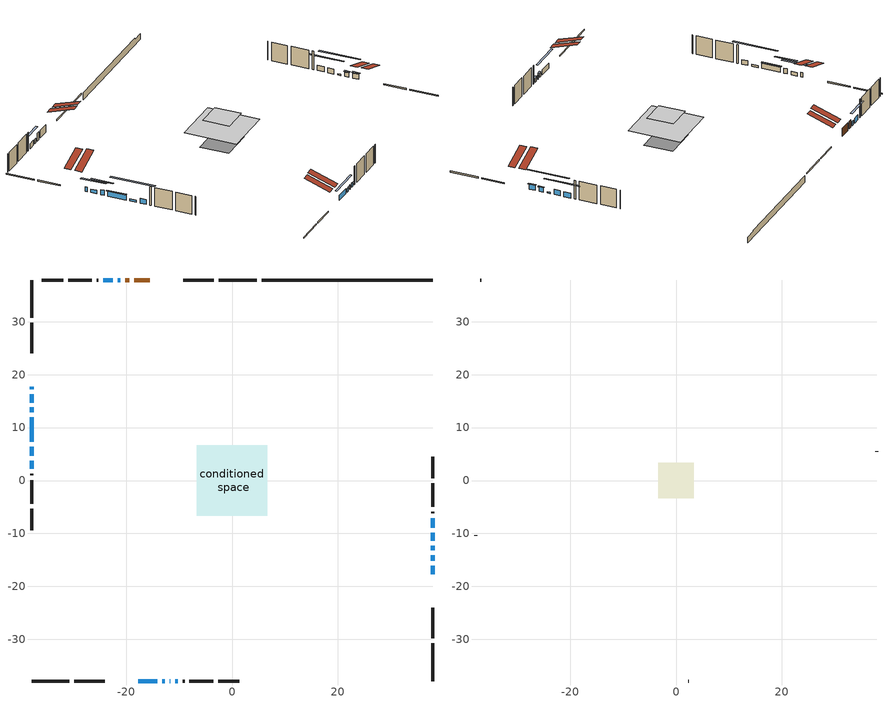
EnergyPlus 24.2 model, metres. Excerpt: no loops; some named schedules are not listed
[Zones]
conditioned space
 floor adiabatic (AdiabaticFloorConstruction): -6.66,-6.66 -6.66,6.66 6.66,6.66 6.66,-6.66 z3.08
 floor foundation (Slab1 construction): -4.42,-3.66 -4.42,3.66 4.42,3.66 4.42,-3.66 z-1.16
 wall outside (RimJoist1 construction): 4.66,37.9 -2.47,37.9 / -37.9,-37.9 -30.76,-37.9 / -37.9,37.9 -37.9,30.76 / 37.9,-37.9 37.9,-30.76 z0.64:0.94
 wall outside (RimJoist2 construction): -3.4,37.9 -9.22,37.9 / -29.84,-37.9 -24.02,-37.9 / -37.9,29.84 -37.9,24.02 / 37.9,-29.84 37.9,-24.02 z0.64:0.94
 wall outside (AdiabaticWallConstruction 1): -15.55,37.9 -18.49,37.9 / -19.42,37.9 -20.21,37.9 z0.64:2.67
 wall outside (AdiabaticWallConstruction): -37.9,17.69 -37.9,17.26 / -11.76,-37.9 -11.67,-37.9 / -37.9,3.75 -37.9,2.23 / -21.14,37.9 -21.6,37.9 z0.64:1.86; -17.69,-37.9 -14.13,-37.9 / -37.9,13.8 -37.9,12.91 / 37.9,-17.69 37.9,-16.14 / -37.9,11.98 -37.9,7.34 / 37.9,-11.4 37.9,-9.85 / 37.9,-8.92 37.9,-7.14 / -22.53,37.9 -24.31,37.9 z0.64:1.96; -37.9,16.33 -37.9,14.73 z0.64:1.53; 37.9,-15.21 37.9,-14.12 z0.64:1.78; -13.2,-37.9 -12.69,-37.9 / -10.75,-37.9 -10.23,-37.9 z0.64:1.58; 37.9,-13.19 37.9,-12.32 z0.64:0.97; -37.9,6.41 -37.9,4.68 z0.64:1.15
 wall outside (Wall1 construction): -25.24,37.9 -25.58,37.9 / -9.31,-37.9 -8.97,-37.9 / -37.9,1.3 -37.9,0.96 / 37.9,-6.21 37.9,-5.87 z0.64:5.52
 wall outside (Wall2 construction): -26.51,37.9 -30.98,37.9 / -8.04,-37.9 -3.57,-37.9 / -37.9,0.03 -37.9,-4.44 / 37.9,-4.94 37.9,-0.47 z0.64:5.52
 wall outside (Wall3 construction): -31.91,37.9 -35.92,37.9 / -2.64,-37.9 1.38,-37.9 / -37.9,-5.37 -37.9,-9.38 / 37.9,0.45 37.9,4.47 z0.64:5.52
 wall foundation (FoundationWall1 construction): 5.59,37.9,-1.16 5.59,37.9,0.64 34.66,37.9,0.64 34.66,37.9,0.28 37.9,37.9,0.28 37.9,37.9,-1.16
 window (WindowConstruction 11): -37.9,17.69 -37.9,17.26 z0.64:1.86
 window (WindowConstruction 3): -17.69,-37.9 -14.13,-37.9 z0.64:1.96
 window (WindowConstruction 4): -37.9,16.33 -37.9,14.73 z0.64:1.53
 window (WindowConstruction 5): -37.9,13.8 -37.9,12.91 z0.64:1.96
 window (WindowConstruction 6): 37.9,-17.69 37.9,-16.14 z0.64:1.96
 window (WindowConstruction 7): 37.9,-15.21 37.9,-14.12 z0.64:1.78
 window (WindowConstruction 8): -13.2,-37.9 -12.69,-37.9 z0.64:1.58
 window (WindowConstruction 12): -11.76,-37.9 -11.67,-37.9 z0.64:1.86
 window (WindowConstruction 9): -10.74,-37.9 -10.24,-37.9 z0.64:1.58
 window (WindowConstruction 10): -37.9,11.98 -37.9,7.34 z0.64:1.96
 window (WindowConstruction 15): 37.9,-13.19 37.9,-12.33 z0.64:0.97
 window (WindowConstruction 16): -37.9,6.41 -37.9,4.68 z0.64:1.15
 window (WindowConstruction 13): -37.9,3.75 -37.9,2.23 z0.64:1.86
 window (WindowConstruction 14): -21.14,37.9 -21.6,37.9 z0.64:1.86
 window (WindowConstruction): 37.9,-11.4 37.9,-9.85 z0.64:1.96
 window (WindowConstruction 1): 37.9,-8.92 37.9,-7.14 z0.64:1.96
 window (WindowConstruction 2): -22.53,37.9 -24.31,37.9 z0.64:1.96
 door (Door): -15.55,37.9 -18.49,37.9 z0.64:2.67
 door (Door 1): -19.42,37.9 -20.21,37.9 z0.64:2.67
 ceiling adiabatic (AdiabaticFloorConstruction): 6.66,-6.66 6.66,6.66 -6.66,6.66 -6.66,-6.66 z3.08
 roof outside (Roof2 construction): -14.62,37.9,5.52 -14.62,31.02,7.81 -12.81,31.02,7.81 -12.81,37.9,5.52; -18.62,-37.9,5.52 -18.62,-31.02,7.81 -20.43,-31.02,7.81 -20.43,-37.9,5.52; -37.9,18.62,5.52 -31.02,18.62,7.81 -31.02,20.43,7.81 -37.9,20.43,5.52; 37.9,-18.62,5.52 31.02,-18.62,7.81 31.02,-20.43,7.81 37.9,-20.43,5.52
attic - vented
 floor to conditioned space (Floor1 construction Reversed): -3.37,-3.37 -3.37,3.37 3.37,3.37 3.37,-3.37 z5.52
 wall outside (Wall4 construction): -36.85,37.9 -36.97,37.9 / 2.31,-37.9 2.42,-37.9 / -37.9,-10.31 -37.9,-10.43 / 37.9,5.4 37.9,5.51 z0.64:5.52
 roof outside (Roof1 construction): -11.88,37.9,5.52 -11.88,31.33,7.71 -10.15,31.33,7.71 -10.15,37.9,5.52; -21.36,-37.9,5.52 -21.36,-31.33,7.71 -23.09,-31.33,7.71 -23.09,-37.9,5.52; -37.9,21.36,5.52 -31.33,21.36,7.71 -31.33,23.09,7.71 -37.9,23.09,5.52; 37.9,-21.36,5.52 31.33,-21.36,7.71 31.33,-23.09,7.71 37.9,-23.09,5.52
shading: -11.69,-37.9 -20.13,-37.9 -20.13,-38.31 -11.69,-38.31 z4.4; -37.9,12.29 -37.9,18.77 -38.31,18.77 -38.31,12.29 z3.97; -37.9,10.47 -37.9,16.24 -38.31,16.24 -38.31,10.47 z4.4; 37.9,-15.94 37.9,-17.89 38.31,-17.89 38.31,-15.94 z2.16; 37.9,-13.92 37.9,-15.41 38.31,-15.41 38.31,-13.92 z1.98; -12.49,-37.9 -13.4,-37.9 -13.4,-38.31 -12.49,-38.31 z1.78; -10.03,-37.9 -10.95,-37.9 -10.95,-38.31 -10.03,-38.31 z1.78; -37.9,7.14 -37.9,12.18 -38.31,12.18 -38.31,7.14 z2.16; 37.9,-7.46 37.9,-18.06 38.31,-18.06 38.31,-7.46 z5.84; -37.9,-0.19 -37.9,11.28 -38.31,11.28 -38.31,-0.19 z6.02; 37.9,-7.41 37.9,-13.84 38.31,-13.84 38.31,-7.41 z4.4; 37.9,-4.7 37.9,-11.36 38.31,-11.36 38.31,-4.7 z4.4; -26.75,37.9 -20.09,37.9 -20.09,38.31 -26.75,38.31 z4.4
[Building]
Building 1: Terrain=Suburbs
[Site:Location]
Halifax Intl AP_NS: Latitude {deg}=44.88; Longitude {deg}=-63.51; Time Zone {hr}=-4; Elevation {m}=145; Keep Site Location Information=Yes
[Site:GroundTemperature:Shallow]
3.15511, 1.33576, 1.19006, 2.05344, 5.51939, 8.9692, 11.96, 13.8546, 14.0156, 12.4746, 9.56009, 6.2161
[Site:WaterMainsTemperature]
Calculation Method=Schedule; Temperature Schedule=mains temperature schedule
[Material] Roughness=Rough; Thermal Absorptance=0.9
Name | Thickness {m} | Conductivity {W/m-K} | Density {kg/m3} | Specific Heat {J/kg-K} | Solar Absorptance | Visible Absorptance
asphalt or fiberglass shingles | 0.00635 | 0.162714 | 1121.4 | 1465.45 | 0.4 | 0.4
ceiling loosefill ins | 0.0846667 | 0.0480833 | 16.02 | 1046.75 | 0.7 | 0.7
ceiling stud and cavity | 0.1397 | 0.112217 | 65.682 | 1177.47 | 0.7 | 0.7
concrete 4.0 in. | 0.1016 | 1.803125 | 2242.8 | 837.4 | 0.7 | 0.7
concrete 8.0 in. | 0.2032 | 1.803125 | 2242.8 | 837.4 | 0.7 | 0.7
door material | 0.04445 | 0.053851 | 512.64 | 1214.23 | 0.7 | 0.7
door material 1 | 0.04445 | 0.188738 | 512.64 | 1214.23 | 0.7 | 0.7
floor covering | 0.0127 | 0.0433444 | 54.468 | 1339.84 | 0.6 | 0.6
floor rigid ins; wall rigid ins | 0.512978 | 0.029427 | 32.04 | 1214.23 | 0.7 | 0.7
floor stud and cavity | 0.1397 | 1.75129 | 37.0049 | 1207.88 | 0.7 | 0.7
furniture material conditioned space 1 | 0.1524 | 0.115458 | 640.8 | 1214.23 | 0.6 | 0.6
gypsum board | 0.0127 | 0.160291 | 801 | 837.4 | 0.6 | 0.6
osb sheathing 0.5 in. | 0.0127 | 0.115458 | 512.64 | 1214.23 | 0.7 | 0.7
osb sheathing 0.75 in. | 0.01905 | 0.115458 | 512.64 | 1214.23 | 0.7 | 0.7
osb sheathing 2.0 in. | 0.0508 | 0.115458 | 512.64 | 1214.23 | 0.7 | 0.7
rim joist stud and cavity | 0.0508 | 0.028103 | 125.044 | 1163.47 | 0.6 | 0.6
rim joist stud and cavity 1 | 0.0508 | 0.0300966 | 125.044 | 1163.47 | 0.6 | 0.6
roof stud and cavity | 0.2032 | 0.116473 | 78.34581 | 1123.46 | 0.7 | 0.7
wall stud and cavity | 0.1397 | 0.124161 | 139.0536 | 1170.24 | 0.7 | 0.7
wall stud and cavity 1 | 0.1397 | 0.0890442 | 139.0536 | 1170.24 | 0.7 | 0.7
wall stud and cavity 2 | 0.1397 | 0.089851 | 139.0536 | 1170.24 | 0.7 | 0.7
wall stud and cavity 3 | 0.0889 | 6.1454 | 50.32683 | 1063.81 | 0.6 | 0.6
wall stud and cavity 4 | 0.0889 | 0.380278 | 52.3479 | 1209.89 | 0.7 | 0.7
wall stud and cavity 5 | 0.0889 | 0.391764 | 83.0341 | 1211.67 | 0.7 | 0.7
wood siding | 0.0254 | 0.102417 | 544.68 | 1172.36 | 0.4 | 0.4
wood siding 1 | 0.00254 | 0.102417 | 544.68 | 1172.36 | 0.4 | 0.4
wood siding 2; wood siding 3; wood siding 4 | 0.0254 | 0.102417 | 544.68 | 1172.36 | 0.7 | 0.7
[WindowMaterial:SimpleGlazingSystem]
Name | U-Factor {W/m2-K} | Solar Heat Gain Coefficient
WindowMaterial | 3.07975 | 0.59
WindowMaterial 1 | 3.09792 | 0.55
WindowMaterial 10 | 3.308 | 0.63
WindowMaterial 11 | 3.26655 | 0.46
WindowMaterial 12 | 2.9236 | 0.36
WindowMaterial 13 | 3.10246 | 0.47
WindowMaterial 2 | 2.89692 | 0.55
WindowMaterial 3 | 3.06442 | 0.59
WindowMaterial 4 | 3.2745 | 0.59
WindowMaterial 5 | 3.10814 | 0.59
WindowMaterial 6 | 3.10132 | 0.48
WindowMaterial 7 | 3.04965 | 0.62
WindowMaterial 8 | 3.26428 | 0.45
WindowMaterial 9 | 3.273367 | 0.4
[Construction]
AdiabaticFloorConstruction: floor stud and cavity, floor rigid ins, osb sheathing 0.75 in., floor covering
AdiabaticWallConstruction: wood siding 3, wall rigid ins, wall stud and cavity 4, gypsum board
AdiabaticWallConstruction 1: wood siding 4, wall rigid ins, wall stud and cavity 4, gypsum board
Door: door material
Door 1: door material 1
Floor1 construction Reversed: gypsum board, ceiling stud and cavity, ceiling loosefill ins
FoundationWall1 construction: concrete 8.0 in.
furniture construction conditioned space 1: furniture material conditioned space 1
PartitionWallConstruction: gypsum board, wall stud and cavity 5, gypsum board
RimJoist1 construction: wood siding 2, osb sheathing 2.0 in., rim joist stud and cavity
RimJoist2 construction: wood siding 2, osb sheathing 2.0 in., rim joist stud and cavity 1
Roof1 construction: asphalt or fiberglass shingles
Roof2 construction: asphalt or fiberglass shingles, osb sheathing 0.75 in., roof stud and cavity, gypsum board
Slab1 construction: concrete 4.0 in.
Wall1 construction: wood siding, osb sheathing 0.5 in., wall stud and cavity, gypsum board
Wall2 construction: wood siding, osb sheathing 0.5 in., wall stud and cavity 1, gypsum board
Wall3 construction: wood siding, osb sheathing 0.5 in., wall stud and cavity 2, gypsum board
Wall4 construction: wood siding 1, wall stud and cavity 3
WindowConstruction; WindowConstruction 6: WindowMaterial
WindowConstruction 1; WindowConstruction 3; WindowConstruction 5: WindowMaterial 1
WindowConstruction 10: WindowMaterial 7
WindowConstruction 11: WindowMaterial 8
WindowConstruction 12: WindowMaterial 9
WindowConstruction 13: WindowMaterial 10
WindowConstruction 14: WindowMaterial 11
WindowConstruction 15: WindowMaterial 12
WindowConstruction 16: WindowMaterial 13
WindowConstruction 2: WindowMaterial 2
WindowConstruction 4: WindowMaterial 3
WindowConstruction 7: WindowMaterial 4
WindowConstruction 8: WindowMaterial 5
WindowConstruction 9: WindowMaterial 6
[Zone] Multiplier=1; Part of Total Floor Area=Yes
Name | Volume {m3}
attic - vented | 16.1811
conditioned space | 533.1
[Space]
Name | Zone | Volume {m3}
attic - vented 1 | attic - vented | 16.1811
conditioned space 1 | conditioned space | 533.1
[ZoneInfiltration:EffectiveLeakageArea]
infil attic - vented 1: Zone or Space=attic - vented 1; Schedule=Always On Discrete; Effective Air Leakage Area {cm2}=1630.21; Stack Coefficient=0.00049143; Wind Coefficient=1.49779e-05
[ZoneMixing]
whole house fan mix: Zone or Space=attic - vented; Schedule=Always On Continuous; Design Flow Rate Calculation Method=Flow/Zone; Design Flow Rate {m3/s}=0; Source Zone or Space=conditioned space
[SurfaceProperty:ExposedFoundationPerimeter]
Slab1: Exposed Perimeter Calculation Method=TotalExposedPerimeter; Total Exposed Perimeter {m}=32.31
[InternalMass] Zone or ZoneList=conditioned space; Space or SpaceList=conditioned space 1
Name | Construction | Surface Area {m2}
furniture mass conditioned space 1 | furniture construction conditioned space 1 | 96.88
partition wall mass | PartitionWallConstruction | 242.2
[Lights]
interior lighting: Zone or ZoneList or Space or SpaceList=conditioned space 1; Schedule=interior lighting schedule; Design Level Calculation Method=LightingLevel; Lighting Level {W}=343.2; Return Air Fraction=0; Fraction Radiant=0.6; Fraction Visible=0.2; Fraction Replaceable=1
[People]
occupants: Zone or ZoneList or Space or SpaceList=conditioned space 1; Number of People Schedule=occupants schedule; Number of People Calculation Method=People; Number of People=3; Fraction Radiant=0.314171; Sensible Heat Fraction=0.56303; Activity Level Schedule=occupants activity schedule; Carbon Dioxide Generation Rate {m3/s-W}=0; Enable ASHRAE 55 Comfort Warnings=No; Mean Radiant Temperature Calculation Type=EnclosureAveraged
[ElectricEquipment] Zone or ZoneList or Space or SpaceList=conditioned space 1; Design Level Calculation Method=EquipmentLevel
Name | Schedule | Design Level {W} | Fraction Latent | Fraction Radiant | Fraction Lost
clothes dryer | clothes dryer schedule | 140.772 | 0.015 | 0.081 | 0.85
clothes washer | clothes washer schedule | 32.1985 | 0.03 | 0.162 | 0.7
cooking range | cooking range schedule | 215.147 | 0.08 | 0.432 | 0.2
dishwasher | dishwasher schedule | 66.8632 | 0.3 | 0.18 | 0.4
fridge | fridge schedule | 72.9452 | 0 | 0.6 | 0
mech vent house fan | mech vent house fan schedule | 0 | 0 | 0 | 1
mech vent house fan cfis | mech vent house fan cfis schedule | 0 | 0 | 0 | 0
misc plug loads | misc plug loads schedule | 494.7 | 0.045 | 0.513 | 0.1
whole house fan | Always On Discrete | 0 | 0 | 0 | 1
[OtherEquipment] Zone or ZoneList or Space or SpaceList=conditioned space 1; Design Level Calculation Method=EquipmentLevel
Name | Fuel Type | Schedule | Design Level {W} | Fraction Latent | Fraction Radiant | Fraction Lost
clothes dryer 1 | Electricity | clothes dryer schedule | 0 | 0.015 | 0.081 | 0.85
cooking range 1 | Electricity | cooking range schedule | 0 | 0.08 | 0.432 | 0.2
general water use latent | None | general water use schedule | 62.594 | 1 | 0 | 0
general water use sensible | None | general water use schedule | -61.6891 | 0 | 0.6 | 0
mech vent house fan latent load | None | Always On Discrete | 0 | 1 | 0 | 0
mech vent house fan sensible load | None | Always On Discrete | 0 | 0 | 0 | 0
water heater energy adjustment1 | Electricity | Always On Discrete | 0.01 | 0 | 0 | 1
[ZoneInfiltration:DesignFlowRate] Zone or ZoneList or Space or SpaceList=conditioned space 1; Schedule=Always On Discrete; Design Flow Rate Calculation Method=Flow/Zone; Design Flow Rate {m3/s}=0
infil flow; natural vent flow; whole house fan flow
[ZoneControl:Thermostat]
conditioned space Thermostat: Zone or ZoneList=conditioned space; Control Type Schedule=conditioned space Thermostat Schedule; Control 1=conditioned space temperature setpoint; Temperature Difference Between Cutout And Setpoint {deltaC}=0
[ThermostatSetpoint:DualSetpoint]
conditioned space temperature setpoint: Heating Setpoint Temperature Schedule=heating setpoint; Cooling Setpoint Temperature Schedule=cooling setpoint
[Zone equipment]
conditioned space: electric baseboard
[Foundation:Kiva]
Foundation Kiva 1: Initial Indoor Air Temperature {C}=18; Wall Height Above Grade {m}=0.639989; Wall Depth Below Slab {m}=0.2032
[Foundation:Kiva:Settings]
Soil Conductivity {W/m-K}=0.849921; Soil Density {kg/m3}=1842.3; Soil Specific Heat {J/kg-K}=418.7; Ground Solar Absorptivity=0.9; Ground Thermal Absorptivity=0.9; Ground Surface Roughness {m}=0.03; Far-Field Width {m}=40; Deep-Ground Boundary Condition=ZeroFlux; Deep-Ground Depth {m}=40; Minimum Cell Dimension {m}=0.2; Maximum Cell Growth Coefficient=3; Simulation Timestep=Timestep
[Exterior:Lights]
exterior lighting: Schedule=exterior lighting schedule; Design Level {W}=75.6
[EnergyManagementSystem:Sensor] Output:Variable or Output:Meter Index Key=conditioned space
Name | Output:Variable or Output:Meter
conditioned_space_clg_unmet_s | Zone Cooling Setpoint Not Met Time
conditioned_space_htg_unmet_s | Zone Heating Setpoint Not Met Time
fridge_tin_s; tin_s; tin_s_1 | Zone Mean Air Temperature
tout_s | Zone Outdoor Air Drybulb Temperature
win_s | Zone Air Humidity Ratio
[Schedule:Constant]
Name | Hourly Value
Always On Continuous; mech vent house fan schedule; mech vent house fan cfis schedule; Always On Discrete | 1
occupants activity schedule | 117.228
fridge schedule | 0
[Schedule:Week:Daily]
interior lighting schedule Week Rule - Jan1-Jan27: interior lighting schedule day, interior lighting schedule day, interior lighting schedule day, interior lighting schedule day, interior lighting schedule day, interior lighting schedule day, interior lighting schedule day, interior lighting schedule default day, interior lighting schedule default day, interior lighting schedule default day, interior lighting schedule default day, interior lighting schedule default day
interior lighting schedule Week Rule - Jan28-Feb3: interior lighting schedule day, interior lighting schedule day, interior lighting schedule day, interior lighting schedule day, interior lighting schedule day 1, interior lighting schedule day 1, interior lighting schedule day 1, interior lighting schedule default day, interior lighting schedule default day, interior lighting schedule default day, interior lighting schedule default day, interior lighting schedule default day
interior lighting schedule Week Rule - Feb4-Feb24: interior lighting schedule day 1, interior lighting schedule day 1, interior lighting schedule day 1, interior lighting schedule day 1, interior lighting schedule day 1, interior lighting schedule day 1, interior lighting schedule day 1, interior lighting schedule default day, interior lighting schedule default day, interior lighting schedule default day, interior lighting schedule default day, interior lighting schedule default day
interior lighting schedule Week Rule - Feb25-Mar3: interior lighting schedule day 1, interior lighting schedule day 1, interior lighting schedule day 1, interior lighting schedule day 1, interior lighting schedule day 2, interior lighting schedule day 2, interior lighting schedule day 2, interior lighting schedule default day, interior lighting schedule default day, interior lighting schedule default day, interior lighting schedule default day, interior lighting schedule default day
interior lighting schedule Week Rule - Mar4-Mar31: interior lighting schedule day 2, interior lighting schedule day 2, interior lighting schedule day 2, interior lighting schedule day 2, interior lighting schedule day 2, interior lighting schedule day 2, interior lighting schedule day 2, interior lighting schedule default day, interior lighting schedule default day, interior lighting schedule default day, interior lighting schedule default day, interior lighting schedule default day
interior lighting schedule Week Rule - Apr1-Apr28: interior lighting schedule day 3, interior lighting schedule day 3, interior lighting schedule day 3, interior lighting schedule day 3, interior lighting schedule day 3, interior lighting schedule day 3, interior lighting schedule day 3, interior lighting schedule default day, interior lighting schedule default day, interior lighting schedule default day, interior lighting schedule default day, interior lighting schedule default day
interior lighting schedule Week Rule - Apr29-May5: interior lighting schedule day 3, interior lighting schedule day 3, interior lighting schedule day 4, interior lighting schedule day 4, interior lighting schedule day 4, interior lighting schedule day 4, interior lighting schedule day 4, interior lighting schedule default day, interior lighting schedule default day, interior lighting schedule default day, interior lighting schedule default day, interior lighting schedule default day
interior lighting schedule Week Rule - May6-May26: interior lighting schedule day 4, interior lighting schedule day 4, interior lighting schedule day 4, interior lighting schedule day 4, interior lighting schedule day 4, interior lighting schedule day 4, interior lighting schedule day 4, interior lighting schedule default day, interior lighting schedule default day, interior lighting schedule default day, interior lighting schedule default day, interior lighting schedule default day
interior lighting schedule Week Rule - May27-Jun2: interior lighting schedule day 4, interior lighting schedule day 4, interior lighting schedule day 4, interior lighting schedule day 4, interior lighting schedule day 4, interior lighting schedule day 5, interior lighting schedule day 5, interior lighting schedule default day, interior lighting schedule default day, interior lighting schedule default day, interior lighting schedule default day, interior lighting schedule default day
interior lighting schedule Week Rule - Jun3-Jun30: interior lighting schedule day 5, interior lighting schedule day 5, interior lighting schedule day 5, interior lighting schedule day 5, interior lighting schedule day 5, interior lighting schedule day 5, interior lighting schedule day 5, interior lighting schedule default day, interior lighting schedule default day, interior lighting schedule default day, interior lighting schedule default day, interior lighting schedule default day
interior lighting schedule Week Rule - Jul1-Jul28: interior lighting schedule day 6, interior lighting schedule day 6, interior lighting schedule day 6, interior lighting schedule day 6, interior lighting schedule day 6, interior lighting schedule day 6, interior lighting schedule day 6, interior lighting schedule default day, interior lighting schedule default day, interior lighting schedule default day, interior lighting schedule default day, interior lighting schedule default day
interior lighting schedule Week Rule - Jul29-Aug4: interior lighting schedule day 6, interior lighting schedule day 6, interior lighting schedule day 6, interior lighting schedule day 7, interior lighting schedule day 7, interior lighting schedule day 7, interior lighting schedule day 7, interior lighting schedule default day, interior lighting schedule default day, interior lighting schedule default day, interior lighting schedule default day, interior lighting schedule default day
interior lighting schedule Week Rule - Aug5-Aug25: interior lighting schedule day 7, interior lighting schedule day 7, interior lighting schedule day 7, interior lighting schedule day 7, interior lighting schedule day 7, interior lighting schedule day 7, interior lighting schedule day 7, interior lighting schedule default day, interior lighting schedule default day, interior lighting schedule default day, interior lighting schedule default day, interior lighting schedule default day
interior lighting schedule Week Rule - Aug26-Sep1: interior lighting schedule day 7, interior lighting schedule day 7, interior lighting schedule day 7, interior lighting schedule day 7, interior lighting schedule day 7, interior lighting schedule day 7, interior lighting schedule day 8, interior lighting schedule default day, interior lighting schedule default day, interior lighting schedule default day, interior lighting schedule default day, interior lighting schedule default day
interior lighting schedule Week Rule - Sep2-Sep29: interior lighting schedule day 8, interior lighting schedule day 8, interior lighting schedule day 8, interior lighting schedule day 8, interior lighting schedule day 8, interior lighting schedule day 8, interior lighting schedule day 8, interior lighting schedule default day, interior lighting schedule default day, interior lighting schedule default day, interior lighting schedule default day, interior lighting schedule default day
interior lighting schedule Week Rule - Sep30-Oct6: interior lighting schedule day 8, interior lighting schedule day 9, interior lighting schedule day 9, interior lighting schedule day 9, interior lighting schedule day 9, interior lighting schedule day 9, interior lighting schedule day 9, interior lighting schedule default day, interior lighting schedule default day, interior lighting schedule default day, interior lighting schedule default day, interior lighting schedule default day
interior lighting schedule Week Rule - Oct7-Oct27: interior lighting schedule day 9, interior lighting schedule day 9, interior lighting schedule day 9, interior lighting schedule day 9, interior lighting schedule day 9, interior lighting schedule day 9, interior lighting schedule day 9, interior lighting schedule default day, interior lighting schedule default day, interior lighting schedule default day, interior lighting schedule default day, interior lighting schedule default day
interior lighting schedule Week Rule - Oct28-Nov3: interior lighting schedule day 9, interior lighting schedule day 9, interior lighting schedule day 9, interior lighting schedule day 9, interior lighting schedule day 10, interior lighting schedule day 10, interior lighting schedule day 10, interior lighting schedule default day, interior lighting schedule default day, interior lighting schedule default day, interior lighting schedule default day, interior lighting schedule default day
interior lighting schedule Week Rule - Nov4-Nov24: interior lighting schedule day 10, interior lighting schedule day 10, interior lighting schedule day 10, interior lighting schedule day 10, interior lighting schedule day 10, interior lighting schedule day 10, interior lighting schedule day 10, interior lighting schedule default day, interior lighting schedule default day, interior lighting schedule default day, interior lighting schedule default day, interior lighting schedule default day
interior lighting schedule Week Rule - Nov25-Dec1: interior lighting schedule day 10, interior lighting schedule day 10, interior lighting schedule day 10, interior lighting schedule day 10, interior lighting schedule day 10, interior lighting schedule day 10, interior lighting schedule day 11, interior lighting schedule default day, interior lighting schedule default day, interior lighting schedule default day, interior lighting schedule default day, interior lighting schedule default day
interior lighting schedule Week Rule - Dec2-Dec31: interior lighting schedule day 11, interior lighting schedule day 11, interior lighting schedule day 11, interior lighting schedule day 11, interior lighting schedule day 11, interior lighting schedule day 11, interior lighting schedule day 11, interior lighting schedule default day, interior lighting schedule default day, interior lighting schedule default day, interior lighting schedule default day, interior lighting schedule default day
occupants schedule Week Rule - Jan1-Dec31: occupants schedule day, occupants schedule day, occupants schedule day, occupants schedule day, occupants schedule day, occupants schedule day, occupants schedule day, occupants schedule default day, occupants schedule default day, occupants schedule default day, occupants schedule default day, occupants schedule default day
clothes dryer schedule Week Rule - Jan1-Dec31: clothes dryer schedule day, clothes dryer schedule day, clothes dryer schedule day, clothes dryer schedule day, clothes dryer schedule day, clothes dryer schedule day, clothes dryer schedule day, clothes dryer schedule default day, clothes dryer schedule default day, clothes dryer schedule default day, clothes dryer schedule default day, clothes dryer schedule default day
clothes washer schedule Week Rule - Jan1-Dec31: clothes washer schedule day, clothes washer schedule day, clothes washer schedule day, clothes washer schedule day, clothes washer schedule day, clothes washer schedule day, clothes washer schedule day, clothes washer schedule default day, clothes washer schedule default day, clothes washer schedule default day, clothes washer schedule default day, clothes washer schedule default day
cooking range schedule Week Rule - Jan1-Dec31: cooking range schedule day, cooking range schedule day, cooking range schedule day, cooking range schedule day, cooking range schedule day, cooking range schedule day, cooking range schedule day, cooking range schedule default day, cooking range schedule default day, cooking range schedule default day, cooking range schedule default day, cooking range schedule default day
dishwasher schedule Week Rule - Jan1-Dec31: dishwasher schedule day, dishwasher schedule day, dishwasher schedule day, dishwasher schedule day, dishwasher schedule day, dishwasher schedule day, dishwasher schedule day, dishwasher schedule default day, dishwasher schedule default day, dishwasher schedule default day, dishwasher schedule default day, dishwasher schedule default day
misc plug loads schedule Week Rule - Jan1-Dec31: misc plug loads schedule day, misc plug loads schedule day, misc plug loads schedule day, misc plug loads schedule day, misc plug loads schedule day, misc plug loads schedule day, misc plug loads schedule day, misc plug loads schedule default day, misc plug loads schedule default day, misc plug loads schedule default day, misc plug loads schedule default day, misc plug loads schedule default day
general water use schedule Week Rule - Jan1-Dec31: general water use schedule day, general water use schedule day, general water use schedule day, general water use schedule day, general water use schedule day, general water use schedule day, general water use schedule day, general water use schedule default day, general water use schedule default day, general water use schedule default day, general water use schedule default day, general water use schedule default day
exterior lighting schedule Week Rule - Jan1-Jan27: exterior lighting schedule day, exterior lighting schedule day, exterior lighting schedule day, exterior lighting schedule day, exterior lighting schedule day, exterior lighting schedule day, exterior lighting schedule day, exterior lighting schedule default day, exterior lighting schedule default day, exterior lighting schedule default day, exterior lighting schedule default day, exterior lighting schedule default day
exterior lighting schedule Week Rule - Jan28-Feb3: exterior lighting schedule day, exterior lighting schedule day, exterior lighting schedule day, exterior lighting schedule day, exterior lighting schedule day 1, exterior lighting schedule day 1, exterior lighting schedule day 1, exterior lighting schedule default day, exterior lighting schedule default day, exterior lighting schedule default day, exterior lighting schedule default day, exterior lighting schedule default day
exterior lighting schedule Week Rule - Feb4-Feb24: exterior lighting schedule day 1, exterior lighting schedule day 1, exterior lighting schedule day 1, exterior lighting schedule day 1, exterior lighting schedule day 1, exterior lighting schedule day 1, exterior lighting schedule day 1, exterior lighting schedule default day, exterior lighting schedule default day, exterior lighting schedule default day, exterior lighting schedule default day, exterior lighting schedule default day
exterior lighting schedule Week Rule - Feb25-Mar3: exterior lighting schedule day 1, exterior lighting schedule day 1, exterior lighting schedule day 1, exterior lighting schedule day 1, exterior lighting schedule day 2, exterior lighting schedule day 2, exterior lighting schedule day 2, exterior lighting schedule default day, exterior lighting schedule default day, exterior lighting schedule default day, exterior lighting schedule default day, exterior lighting schedule default day
exterior lighting schedule Week Rule - Mar4-Mar31: exterior lighting schedule day 2, exterior lighting schedule day 2, exterior lighting schedule day 2, exterior lighting schedule day 2, exterior lighting schedule day 2, exterior lighting schedule day 2, exterior lighting schedule day 2, exterior lighting schedule default day, exterior lighting schedule default day, exterior lighting schedule default day, exterior lighting schedule default day, exterior lighting schedule default day
exterior lighting schedule Week Rule - Apr1-Apr28: exterior lighting schedule day 3, exterior lighting schedule day 3, exterior lighting schedule day 3, exterior lighting schedule day 3, exterior lighting schedule day 3, exterior lighting schedule day 3, exterior lighting schedule day 3, exterior lighting schedule default day, exterior lighting schedule default day, exterior lighting schedule default day, exterior lighting schedule default day, exterior lighting schedule default day
exterior lighting schedule Week Rule - Apr29-May5: exterior lighting schedule day 3, exterior lighting schedule day 3, exterior lighting schedule day 4, exterior lighting schedule day 4, exterior lighting schedule day 4, exterior lighting schedule day 4, exterior lighting schedule day 4, exterior lighting schedule default day, exterior lighting schedule default day, exterior lighting schedule default day, exterior lighting schedule default day, exterior lighting schedule default day
exterior lighting schedule Week Rule - May6-May26: exterior lighting schedule day 4, exterior lighting schedule day 4, exterior lighting schedule day 4, exterior lighting schedule day 4, exterior lighting schedule day 4, exterior lighting schedule day 4, exterior lighting schedule day 4, exterior lighting schedule default day, exterior lighting schedule default day, exterior lighting schedule default day, exterior lighting schedule default day, exterior lighting schedule default day
exterior lighting schedule Week Rule - May27-Jun2: exterior lighting schedule day 4, exterior lighting schedule day 4, exterior lighting schedule day 4, exterior lighting schedule day 4, exterior lighting schedule day 4, exterior lighting schedule day 5, exterior lighting schedule day 5, exterior lighting schedule default day, exterior lighting schedule default day, exterior lighting schedule default day, exterior lighting schedule default day, exterior lighting schedule default day
exterior lighting schedule Week Rule - Jun3-Jun30: exterior lighting schedule day 5, exterior lighting schedule day 5, exterior lighting schedule day 5, exterior lighting schedule day 5, exterior lighting schedule day 5, exterior lighting schedule day 5, exterior lighting schedule day 5, exterior lighting schedule default day, exterior lighting schedule default day, exterior lighting schedule default day, exterior lighting schedule default day, exterior lighting schedule default day
exterior lighting schedule Week Rule - Jul1-Jul28: exterior lighting schedule day 6, exterior lighting schedule day 6, exterior lighting schedule day 6, exterior lighting schedule day 6, exterior lighting schedule day 6, exterior lighting schedule day 6, exterior lighting schedule day 6, exterior lighting schedule default day, exterior lighting schedule default day, exterior lighting schedule default day, exterior lighting schedule default day, exterior lighting schedule default day
[Schedule:Year]
interior lighting schedule: interior lighting schedule Week Rule - Jan1-Jan27, 1, 1, 1, 27, interior lighting schedule Week Rule - Jan28-Feb3, 1, 28, 2, 3, interior lighting schedule Week Rule - Feb4-Feb24, 2, 4, 2, 24, interior lighting schedule Week Rule - Feb25-Mar3, 2, 25, 3, 3, interior lighting schedule Week Rule - Mar4-Mar31, 3, 4, 3, 31, interior lighting schedule Week Rule - Apr1-Apr28, 4, 1, 4, 28, interior lighting schedule Week Rule - Apr29-May5, 4, 29, 5, 5, interior lighting schedule Week Rule - May6-May26, 5, 6, 5, 26, interior lighting schedule Week Rule - May27-Jun2, 5, 27, 6, 2, interior lighting schedule Week Rule - Jun3-Jun30, 6, 3, 6, 30, interior lighting schedule Week Rule - Jul1-Jul28, 7, 1, 7, 28, interior lighting schedule Week Rule - Jul29-Aug4, 7, 29, 8, 4, interior lighting schedule Week Rule - Aug5-Aug25, 8, 5, 8, 25, interior lighting schedule Week Rule - Aug26-Sep1, 8, 26, 9, 1, interior lighting schedule Week Rule - Sep2-Sep29, 9, 2, 9, 29, interior lighting schedule Week Rule - Sep30-Oct6, 9, 30, 10, 6, interior lighting schedule Week Rule - Oct7-Oct27, 10, 7, 10, 27, interior lighting schedule Week Rule - Oct28-Nov3, 10, 28, 11, 3, interior lighting schedule Week Rule - Nov4-Nov24, 11, 4, 11, 24, interior lighting schedule Week Rule - Nov25-Dec1, 11, 25, 12, 1, interior lighting schedule Week Rule - Dec2-Dec31, 12, 2, 12, 31
occupants schedule: occupants schedule Week Rule - Jan1-Dec31, 1, 1, 12, 31
clothes dryer schedule: clothes dryer schedule Week Rule - Jan1-Dec31, 1, 1, 12, 31
clothes washer schedule: clothes washer schedule Week Rule - Jan1-Dec31, 1, 1, 12, 31
cooking range schedule: cooking range schedule Week Rule - Jan1-Dec31, 1, 1, 12, 31
dishwasher schedule: dishwasher schedule Week Rule - Jan1-Dec31, 1, 1, 12, 31
misc plug loads schedule: misc plug loads schedule Week Rule - Jan1-Dec31, 1, 1, 12, 31
general water use schedule: general water use schedule Week Rule - Jan1-Dec31, 1, 1, 12, 31
exterior lighting schedule: exterior lighting schedule Week Rule - Jan1-Jan27, 1, 1, 1, 27, exterior lighting schedule Week Rule - Jan28-Feb3, 1, 28, 2, 3, exterior lighting schedule Week Rule - Feb4-Feb24, 2, 4, 2, 24, exterior lighting schedule Week Rule - Feb25-Mar3, 2, 25, 3, 3, exterior lighting schedule Week Rule - Mar4-Mar31, 3, 4, 3, 31, exterior lighting schedule Week Rule - Apr1-Apr28, 4, 1, 4, 28, exterior lighting schedule Week Rule - Apr29-May5, 4, 29, 5, 5, exterior lighting schedule Week Rule - May6-May26, 5, 6, 5, 26, exterior lighting schedule Week Rule - May27-Jun2, 5, 27, 6, 2, exterior lighting schedule Week Rule - Jun3-Jun30, 6, 3, 6, 30, exterior lighting schedule Week Rule - Jul1-Jul28, 7, 1, 7, 28, exterior lighting schedule Week Rule - Jul29-Aug4, 7, 29, 8, 4, exterior lighting schedule Week Rule - Aug5-Aug25, 8, 5, 8, 25, exterior lighting schedule Week Rule - Aug26-Sep1, 8, 26, 9, 1, exterior lighting schedule Week Rule - Sep2-Sep29, 9, 2, 9, 29, exterior lighting schedule Week Rule - Sep30-Oct6, 9, 30, 10, 6, exterior lighting schedule Week Rule - Oct7-Oct27, 10, 7, 10, 27, exterior lighting schedule Week Rule - Oct28-Nov3, 10, 28, 11, 3, exterior lighting schedule Week Rule - Nov4-Nov24, 11, 4, 11, 24, exterior lighting schedule Week Rule - Nov25-Dec1, 11, 25, 12, 1, exterior lighting schedule Week Rule - Dec2-Dec31, 12, 2, 12, 31
[Schedule:Compact]
conditioned space Thermostat Schedule: Through: 12/31, For: AllDays, Until: 24:00, 4
mains temperature schedule: Through: 01/01, For: AllDays, Until: 24:00, 7.41, Through: 01/02, For: AllDays, Until: 24:00, 7.34833, Through: 01/03, For: AllDays, Until: 24:00, 7.28778, Through: 01/04, For: AllDays, Until: 24:00, 7.22889, Through: 01/05, For: AllDays, Until: 24:00, 7.17056, Through: 01/06, For: AllDays, Until: 24:00, 7.11333, Through: 01/07, For: AllDays, Until: 24:00, 7.05722, Through: 01/08, For: AllDays, Until: 24:00, 7.00167, Through: 01/09, For: AllDays, Until: 24:00, 6.94778, Through: 01/10, For: AllDays, Until: 24:00, 6.895, Through: 01/11, For: AllDays, Until: 24:00, 6.84333, Through: 01/12, For: AllDays, Until: 24:00, 6.79278, Through: 01/13, For: AllDays, Until: 24:00, 6.74389, Through: 01/14, For: AllDays, Until: 24:00, 6.69556, Through: 01/15, For: AllDays, Until: 24:00, 6.64889, Through: 01/16, For: AllDays, Until: 24:00, 6.60278, Through: 01/17, For: AllDays, Until: 24:00, 6.55833, Through: 01/18, For: AllDays, Until: 24:00, 6.515, Through: 01/19, For: AllDays, Until: 24:00, 6.47333, Through: 01/20, For: AllDays, Until: 24:00, 6.43278, Through: 01/21, For: AllDays, Until: 24:00, 6.39333, Through: 01/22, For: AllDays, Until: 24:00, 6.355, Through: 01/23, For: AllDays, Until: 24:00, 6.31833, Through: 01/24, For: AllDays, Until: 24:00, 6.28278, Through: 01/25, For: AllDays, Until: 24:00, 6.24889, Through: 01/26, For: AllDays, Until: 24:00, 6.21611, Through: 01/27, For: AllDays, Until: 24:00, 6.18444, Through: 01/28, For: AllDays, Until: 24:00, 6.15444, Through: 01/29, For: AllDays, Until: 24:00, 6.12556, Through: 01/30, For: AllDays, Until: 24:00, 6.09833, Through: 01/31, For: AllDays, Until: 24:00, 6.07222, Through: 02/01, For: AllDays, Until: 24:00, 6.04778, Through: 02/02, For: AllDays, Until: 24:00, 6.02444, Through: 02/03, For: AllDays, Until: 24:00, 6.00278, Through: 02/04, For: AllDays, Until: 24:00, 5.98222, Through: 02/05, For: AllDays, Until: 24:00, 5.96333, Through: 02/06, For: AllDays, Until: 24:00, 5.94556, Through: 02/07, For: AllDays, Until: 24:00, 5.92944, Through: 02/08, For: AllDays, Until: 24:00, 5.915, Through: 02/09, For: AllDays, Until: 24:00, 5.90167, Through: 02/10, For: AllDays, Until: 24:00, 5.89, Through: 02/11, For: AllDays, Until: 24:00, 5.87944, Through: 02/12, For: AllDays, Until: 24:00, 5.87056, Through: 02/13, For: AllDays, Until: 24:00, 5.86333, Through: 02/14, For: AllDays, Until: 24:00, 5.85722, Through: 02/15, For: AllDays, Until: 24:00, 5.85278, Through: 02/16, For: AllDays, Until: 24:00, 5.84944, Through: 02/17, For: AllDays, Until: 24:00, 5.84833, Through: 02/18, For: AllDays, Until: 24:00, 5.84778, Through: 02/19, For: AllDays, Until: 24:00, 5.84944, Through: 02/20, For: AllDays, Until: 24:00, 5.85167, Through: 02/21, For: AllDays, Until: 24:00, 5.85611, Through: 02/22, For: AllDays, Until: 24:00, 5.86167, Through: 02/23, For: AllDays, Until: 24:00, 5.86889, Through: 02/24, For: AllDays, Until: 24:00, 5.87722, Through: 02/25, For: AllDays, Until: 24:00, 5.88722, Through: 02/26, For: AllDays, Until: 24:00, 5.89889, Through: 02/27, For: AllDays, Until: 24:00, 5.91167, Through: 02/28, For: AllDays, Until: 24:00, 5.92611, Through: 03/01, For: AllDays, Until: 24:00, 5.94222, Through: 03/02, For: AllDays, Until: 24:00, 5.95944, Through: 03/03, For: AllDays, Until: 24:00, 5.97778, Through: 03/04, For: AllDays, Until: 24:00, 5.99778, Through: 03/05, For: AllDays, Until: 24:00, 6.01944, Through: 03/06, For: AllDays, Until: 24:00, 6.04222, Through: 03/07, For: AllDays, Until: 24:00, 6.06667, Through: 03/08, For: AllDays, Until: 24:00, 6.09222, Through: 03/09, For: AllDays, Until: 24:00, 6.11944, Through: 03/10, For: AllDays, Until: 24:00, 6.14778, Through: 03/11, For: AllDays, Until: 24:00, 6.17722, Through: 03/12, For: AllDays, Until: 24:00, 6.20833, Through: 03/13, For: AllDays, Until: 24:00, 6.24111, Through: 03/14, For: AllDays, Until: 24:00, 6.275, Through: 03/15, For: AllDays, Until: 24:00, 6.31, Through: 03/16, For: AllDays, Until: 24:00, 6.34667, Through: 03/17, For: AllDays, Until: 24:00, 6.38444, Through: 03/18, For: AllDays, Until: 24:00, 6.42333, Through: 03/19, For: AllDays, Until: 24:00, 6.46389, Through: 03/20, For: AllDays, Until: 24:00, 6.50556, Through: 03/21, For: AllDays, Until: 24:00, 6.54833, Through: 03/22, For: AllDays, Until: 24:00, 6.59278, Through: 03/23, For: AllDays, Until: 24:00, 6.63833, Through: 03/24, For: AllDays, Until: 24:00, 6.685, Through: 03/25, For: AllDays, Until: 24:00, 6.73278, Through: 03/26, For: AllDays, Until: 24:00, 6.78167, Through: 03/27, For: AllDays, Until: 24:00, 6.83167, Through: 03/28, For: AllDays, Until: 24:00, 6.88333, Through: 03/29, For: AllDays, Until: 24:00, 6.93611, Through: 03/30, For: AllDays, Until: 24:00, 6.98944, Through: 03/31, For: AllDays, Until: 24:00, 7.04444, Through: 04/01, For: AllDays, Until: 24:00, 7.1, Through: 04/02, For: AllDays, Until: 24:00, 7.15722, Through: 04/03, For: AllDays, Until: 24:00, 7.21556, Through: 04/04, For: AllDays, Until: 24:00, 7.27444, Through: 04/05, For: AllDays, Until: 24:00, 7.33444, Through: 04/06, For: AllDays, Until: 24:00, 7.39556, Through: 04/07, For: AllDays, Until: 24:00, 7.45778, Through: 04/08, For: AllDays, Until: 24:00, 7.52111, Through: 04/09, For: AllDays, Until: 24:00, 7.585, Through: 04/10, For: AllDays, Until: 24:00, 7.65, Through: 04/11, For: AllDays, Until: 24:00, 7.71611, Through: 04/12, For: AllDays, Until: 24:00, 7.78333, Through: 04/13, For: AllDays, Until: 24:00, 7.85111, Through: 04/14, For: AllDays, Until: 24:00, 7.91944, Through: 04/15, For: AllDays, Until: 24:00, 7.98889, Through: 04/16, For: AllDays, Until: 24:00, 8.05944, Through: 04/17, For: AllDays, Until: 24:00, 8.13056, Through: 04/18, For: AllDays, Until: 24:00, 8.20222, Through: 04/19, For: AllDays, Until: 24:00, 8.275, Through: 04/20, For: AllDays, Until: 24:00, 8.34833, Through: 04/21, For: AllDays, Until: 24:00, 8.42222, Through: 04/22, For: AllDays, Until: 24:00, 8.49722, Through: 04/23, For: AllDays, Until: 24:00, 8.57278, Through: 04/24, For: AllDays, Until: 24:00, 8.64889, Through: 04/25, For: AllDays, Until: 24:00, 8.72556, Through: 04/26, For: AllDays, Until: 24:00, 8.80278, Through: 04/27, For: AllDays, Until: 24:00, 8.88111, Through: 04/28, For: AllDays, Until: 24:00, 8.95944, Through: 04/29, For: AllDays, Until: 24:00, 9.03833, Through: 04/30, For: AllDays, Until: 24:00, 9.11778, Through: 05/01, For: AllDays, Until: 24:00, 9.19778, Through: 05/02, For: AllDays, Until: 24:00, 9.27833, Through: 05/03, For: AllDays, Until: 24:00, 9.35944, Through: 05/04, For: AllDays, Until: 24:00, 9.44056, Through: 05/05, For: AllDays, Until: 24:00, 9.52278, Through: 05/06, For: AllDays, Until: 24:00, 9.60444, Through: 05/07, For: AllDays, Until: 24:00, 9.68722, Through: 05/08, For: AllDays, Until: 24:00, 9.77, Through: 05/09, For: AllDays, Until: 24:00, 9.85278, Through: 05/10, For: AllDays, Until: 24:00, 9.93611, Through: 05/11, For: AllDays, Until: 24:00, 10.02, Through: 05/12, For: AllDays, Until: 24:00, 10.1039, Through: 05/13, For: AllDays, Until: 24:00, 10.1878, Through: 05/14, For: AllDays, Until: 24:00, 10.2722, Through: 05/15, For: AllDays, Until: 24:00, 10.3561, Through: 05/16, For: AllDays, Until: 24:00, 10.4406, Through: 05/17, For: AllDays, Until: 24:00, 10.5256, Through: 05/18, For: AllDays, Until: 24:00, 10.61, Through: 05/19, For: AllDays, Until: 24:00, 10.6944, Through: 05/20, For: AllDays, Until: 24:00, 10.7794, Through: 05/21, For: AllDays, Until: 24:00, 10.8639, Through: 05/22, For: AllDays, Until: 24:00, 10.9489, Through: 05/23, For: AllDays, Until: 24:00, 11.0333, Through: 05/24, For: AllDays, Until: 24:00, 11.1178, Through: 05/25, For: AllDays, Until: 24:00, 11.2022, Through: 05/26, For: AllDays, Until: 24:00, 11.2867, Through: 05/27, For: AllDays, Until: 24:00, 11.3711, Through: 05/28, For: AllDays, Until: 24:00, 11.455, Through: 05/29, For: AllDays, Until: 24:00, 11.5389, Through: 05/30, For: AllDays, Until: 24:00, 11.6222, Through: 05/31, For: AllDays, Until: 24:00, 11.7056, Through: 06/01, For: AllDays, Until: 24:00, 11.7883, Through: 06/02, For: AllDays, Until: 24:00, 11.8711, Through: 06/03, For: AllDays, Until: 24:00, 11.9539, Through: 06/04, For: AllDays, Until: 24:00, 12.0356, Through: 06/05, For: AllDays, Until: 24:00, 12.1172, Through: 06/06, For: AllDays, Until: 24:00, 12.1989, Through: 06/07, For: AllDays, Until: 24:00, 12.2794, Through: 06/08, For: AllDays, Until: 24:00, 12.36, Through: 06/09, For: AllDays, Until: 24:00, 12.44, Through: 06/10, For: AllDays, Until: 24:00, 12.5194, Through: 06/11, For: AllDays, Until: 24:00, 12.5983, Through: 06/12, For: AllDays, Until: 24:00, 12.6767, Through: 06/13, For: AllDays, Until: 24:00, 12.7544, Through: 06/14, For: AllDays, Until: 24:00, 12.8317, Through: 06/15, For: AllDays, Until: 24:00, 12.9083, Through: 06/16, For: AllDays, Until: 24:00, 12.9844, Through: 06/17, For: AllDays, Until: 24:00, 13.0594, Through: 06/18, For: AllDays, Until: 24:00, 13.1344, Through: 06/19, For: AllDays, Until: 24:00, 13.2083, Through: 06/20, For: AllDays, Until: 24:00, 13.2811, Through: 06/21, For: AllDays, Until: 24:00, 13.3539, Through: 06/22, For: AllDays, Until: 24:00, 13.4256, Through: 06/23, For: AllDays, Until: 24:00, 13.4967, Through: 06/24, For: AllDays, Until: 24:00, 13.5667, Through: 06/25, For: AllDays, Until: 24:00, 13.6361, Through: 06/26, For: AllDays, Until: 24:00, 13.7044, Through: 06/27, For: AllDays, Until: 24:00, 13.7717, Through: 06/28, For: AllDays, Until: 24:00, 13.8389, Through: 06/29, For: AllDays, Until: 24:00, 13.9044, Through: 06/30, For: AllDays, Until: 24:00, 13.9694, Through: 07/01, For: AllDays, Until: 24:00, 14.0333, Through: 07/02, For: AllDays, Until: 24:00, 14.0961, Through: 07/03, For: AllDays, Until: 24:00, 14.1583, Through: 07/04, For: AllDays, Until: 24:00, 14.2189, Through: 07/05, For: AllDays, Until: 24:00, 14.2789, Through: 07/06, For: AllDays, Until: 24:00, 14.3378, Through: 07/07, For: AllDays, Until: 24:00, 14.3956, Through: 07/08, For: AllDays, Until: 24:00, 14.4522, Through: 07/09, For: AllDays, Until: 24:00, 14.5083, Through: 07/10, For: AllDays, Until: 24:00, 14.5628, Through: 07/11, For: AllDays, Until: 24:00, 14.6161, Through: 07/12, For: AllDays, Until: 24:00, 14.6683, Through: 07/13, For: AllDays, Until: 24:00, 14.7194, Through: 07/14, For: AllDays, Until: 24:00, 14.7694, Through: 07/15, For: AllDays, Until: 24:00, 14.8183, Through: 07/16, For: AllDays, Until: 24:00, 14.8661, Through: 07/17, For: AllDays, Until: 24:00, 14.9122, Through: 07/18, For: AllDays, Until: 24:00, 14.9572, Through: 07/19, For: AllDays, Until: 24:00, 15.0011, Through: 07/20, For: AllDays, Until: 24:00, 15.0439, Through: 07/21, For: AllDays, Until: 24:00, 15.0856, Through: 07/22, For: AllDays, Until: 24:00, 15.1256, Through: 07/23, For: AllDays, Until: 24:00, 15.1644, Through: 07/24, For: AllDays, Until: 24:00, 15.2017, Through: 07/25, For: AllDays, Until: 24:00, 15.2383, Through: 07/26, For: AllDays, Until: 24:00, 15.2728, Through: 07/27, For: AllDays, Until: 24:00, 15.3067, Through: 07/28, For: AllDays, Until: 24:00, 15.3389, Through: 07/29, For: AllDays, Until: 24:00, 15.3694, Through: 07/30, For: AllDays, Until: 24:00, 15.3989, Through: 07/31, For: AllDays, Until: 24:00, 15.4272, Through: 08/01, For: AllDays, Until: 24:00, 15.4539, Through: 08/02, For: AllDays, Until: 24:00, 15.4794, Through: 08/03, For: AllDays, Until: 24:00, 15.5033, Through: 08/04, For: AllDays, Until: 24:00, 15.5261, Through: 08/05, For: AllDays, Until: 24:00, 15.5472, Through: 08/06, For: AllDays, Until: 24:00, 15.5667, Through: 08/07, For: AllDays, Until: 24:00, 15.585, Through: 08/08, For: AllDays, Until: 24:00, 15.6022, Through: 08/09, For: AllDays, Until: 24:00, 15.6172, Through: 08/10, For: AllDays, Until: 24:00, 15.6317, Through: 08/11, For: AllDays, Until: 24:00, 15.6439, Through: 08/12, For: AllDays, Until: 24:00, 15.655, Through: 08/13, For: AllDays, Until: 24:00, 15.665, Through: 08/14, For: AllDays, Until: 24:00, 15.6733, Through: 08/15, For: AllDays, Until: 24:00, 15.68, Through: 08/16, For: AllDays, Until: 24:00, 15.6856, Through: 08/17, For: AllDays, Until: 24:00, 15.6894, Through: 08/18, For: AllDays, Until: 24:00, 15.6917, Through: 08/19, For: AllDays, Until: 24:00, 15.6928, Through: 08/20, For: AllDays, Until: 24:00, 15.6922, Through: 08/21, For: AllDays, Until: 24:00, 15.69, Through: 08/22, For: AllDays, Until: 24:00, 15.6867, Through: 08/23, For: AllDays, Until: 24:00, 15.6822, Through: 08/24, For: AllDays, Until: 24:00, 15.6756, Through: 08/25, For: AllDays, Until: 24:00, 15.6678, Through: 08/26, For: AllDays, Until: 24:00, 15.6589, Through: 08/27, For: AllDays, Until: 24:00, 15.6478, Through: 08/28, For: AllDays, Until: 24:00, 15.6361, Through: 08/29, For: AllDays, Until: 24:00, 15.6222, Through: 08/30, For: AllDays, Until: 24:00, 15.6072, Through: 08/31, For: AllDays, Until: 24:00, 15.5911, Through: 09/01, For: AllDays, Until: 24:00, 15.5733, Through: 09/02, For: AllDays, Until: 24:00, 15.5539, Through: 09/03, For: AllDays, Until: 24:00, 15.5333, Through: 09/04, For: AllDays, Until: 24:00, 15.5111, Through: 09/05, For: AllDays, Until: 24:00, 15.4878, Through: 09/06, For: AllDays, Until: 24:00, 15.4628, Through: 09/07, For: AllDays, Until: 24:00, 15.4367, Through: 09/08, For: AllDays, Until: 24:00, 15.4089, Through: 09/09, For: AllDays, Until: 24:00, 15.38, Through: 09/10, For: AllDays, Until: 24:00, 15.3494, Through: 09/11, For: AllDays, Until: 24:00, 15.3178, Through: 09/12, For: AllDays, Until: 24:00, 15.2844, Through: 09/13, For: AllDays, Until: 24:00, 15.25, Through: 09/14, For: AllDays, Until: 24:00, 15.2144, Through: 09/15, For: AllDays, Until: 24:00, 15.1772, Through: 09/16, For: AllDays, Until: 24:00, 15.1389, Through: 09/17, For: AllDays, Until: 24:00, 15.0989, Through: 09/18, For: AllDays, Until: 24:00, 15.0583, Through: 09/19, For: AllDays, Until: 24:00, 15.0161, Through: 09/20, For: AllDays, Until: 24:00, 14.9722, Through: 09/21, For: AllDays, Until: 24:00, 14.9278, Through: 09/22, For: AllDays, Until: 24:00, 14.8817, Through: 09/23, For: AllDays, Until: 24:00, 14.8344, Through: 09/24, For: AllDays, Until: 24:00, 14.7861, Through: 09/25, For: AllDays, Until: 24:00, 14.7367, Through: 09/26, For: AllDays, Until: 24:00, 14.6861, Through: 09/27, For: AllDays, Until: 24:00, 14.6339, Through: 09/28, For: AllDays, Until: 24:00, 14.5811, Through: 09/29, For: AllDays, Until: 24:00, 14.5267, Through: 09/30, For: AllDays, Until: 24:00, 14.4717, Through: 10/01, For: AllDays, Until: 24:00, 14.415, Through: 10/02, For: AllDays, Until: 24:00, 14.3578, Through: 10/03, For: AllDays, Until: 24:00, 14.2989, Through: 10/04, For: AllDays, Until: 24:00, 14.2394, Through: 10/05, For: AllDays, Until: 24:00, 14.1789, Through: 10/06, For: AllDays, Until: 24:00, 14.1172, Through: 10/07, For: AllDays, Until: 24:00, 14.0544, Through: 10/08, For: AllDays, Until: 24:00, 13.9911, Through: 10/09, For: AllDays, Until: 24:00, 13.9267, Through: 10/10, For: AllDays, Until: 24:00, 13.8611, Through: 10/11, For: AllDays, Until: 24:00, 13.7944, Through: 10/12, For: AllDays, Until: 24:00, 13.7272, Through: 10/13, For: AllDays, Until: 24:00, 13.6594, Through: 10/14, For: AllDays, Until: 24:00, 13.59, Through: 10/15, For: AllDays, Until: 24:00, 13.5206, Through: 10/16, For: AllDays, Until: 24:00, 13.4494, Through: 10/17, For: AllDays, Until: 24:00, 13.3783, Through: 10/18, For: AllDays, Until: 24:00, 13.3061, Through: 10/19, For: AllDays, Until: 24:00, 13.2328, Through: 10/20, For: AllDays, Until: 24:00, 13.1594, Through: 10/21, For: AllDays, Until: 24:00, 13.085, Through: 10/22, For: AllDays, Until: 24:00, 13.01, Through: 10/23, For: AllDays, Until: 24:00, 12.9339, Through: 10/24, For: AllDays, Until: 24:00, 12.8578, Through: 10/25, For: AllDays, Until: 24:00, 12.7806, Through: 10/26, For: AllDays, Until: 24:00, 12.7028, Through: 10/27, For: AllDays, Until: 24:00, 12.625, Through: 10/28, For: AllDays, Until: 24:00, 12.5461, Through: 10/29, For: AllDays, Until: 24:00, 12.4667, Through: 10/30, For: AllDays, Until: 24:00, 12.3872, Through: 10/31, For: AllDays, Until: 24:00, 12.3067, Through: 11/01, For: AllDays, Until: 24:00, 12.2261, Through: 11/02, For: AllDays, Until: 24:00, 12.145, Through: 11/03, For: AllDays, Until: 24:00, 12.0633, Through: 11/04, For: AllDays, Until: 24:00, 11.9817, Through: 11/05, For: AllDays, Until: 24:00, 11.8994, Through: 11/06, For: AllDays, Until: 24:00, 11.8167, Through: 11/07, For: AllDays, Until: 24:00, 11.7339, Through: 11/08, For: AllDays, Until: 24:00, 11.6506, Through: 11/09, For: AllDays, Until: 24:00, 11.5672, Through: 11/10, For: AllDays, Until: 24:00, 11.4833, Through: 11/11, For: AllDays, Until: 24:00, 11.3994, Through: 11/12, For: AllDays, Until: 24:00, 11.315, Through: 11/13, For: AllDays, Until: 24:00, 11.2311, Through: 11/14, For: AllDays, Until: 24:00, 11.1467, Through: 11/15, For: AllDays, Until: 24:00, 11.0622, Through: 11/16, For: AllDays, Until: 24:00, 10.9772, Through: 11/17, For: AllDays, Until: 24:00, 10.8928, Through: 11/18, For: AllDays, Until: 24:00, 10.8083, Through: 11/19, For: AllDays, Until: 24:00, 10.7233, Through: 11/20, For: AllDays, Until: 24:00, 10.6389, Through: 11/21, For: AllDays, Until: 24:00, 10.5539, Through: 11/22, For: AllDays, Until: 24:00, 10.4694, Through: 11/23, For: AllDays, Until: 24:00, 10.385, Through: 11/24, For: AllDays, Until: 24:00, 10.3006, Through: 11/25, For: AllDays, Until: 24:00, 10.2161, Through: 11/26, For: AllDays, Until: 24:00, 10.1322, Through: 11/27, For: AllDays, Until: 24:00, 10.0483, Through: 11/28, For: AllDays, Until: 24:00, 9.96444, Through: 11/29, For: AllDays, Until: 24:00, 9.88111, Through: 11/30, For: AllDays, Until: 24:00, 9.79778, Through: 12/01, For: AllDays, Until: 24:00, 9.715, Through: 12/02, For: AllDays, Until: 24:00, 9.63278, Through: 12/03, For: AllDays, Until: 24:00, 9.55056, Through: 12/04, For: AllDays, Until: 24:00, 9.46833, Through: 12/05, For: AllDays, Until: 24:00, 9.38667, Through: 12/06, For: AllDays, Until: 24:00, 9.30611, Through: 12/07, For: AllDays, Until: 24:00, 9.225, Through: 12/08, For: AllDays, Until: 24:00, 9.145, Through: 12/09, For: AllDays, Until: 24:00, 9.065, Through: 12/10, For: AllDays, Until: 24:00, 8.98611, Through: 12/11, For: AllDays, Until: 24:00, 8.90722, Through: 12/12, For: AllDays, Until: 24:00, 8.82944, Through: 12/13, For: AllDays, Until: 24:00, 8.75167, Through: 12/14, For: AllDays, Until: 24:00, 8.675, Through: 12/15, For: AllDays, Until: 24:00, 8.59833, Through: 12/16, For: AllDays, Until: 24:00, 8.52278, Through: 12/17, For: AllDays, Until: 24:00, 8.44778, Through: 12/18, For: AllDays, Until: 24:00, 8.37333, Through: 12/19, For: AllDays, Until: 24:00, 8.29944, Through: 12/20, For: AllDays, Until: 24:00, 8.22667, Through: 12/21, For: AllDays, Until: 24:00, 8.15444, Through: 12/22, For: AllDays, Until: 24:00, 8.08333, Through: 12/23, For: AllDays, Until: 24:00, 8.01278, Through: 12/24, For: AllDays, Until: 24:00, 7.94278, Through: 12/25, For: AllDays, Until: 24:00, 7.87389, Through: 12/26, For: AllDays, Until: 24:00, 7.80611, Through: 12/27, For: AllDays, Until: 24:00, 7.73889, Through: 12/28, For: AllDays, Until: 24:00, 7.67222, Through: 12/29, For: AllDays, Until: 24:00, 7.60722, Through: 12/30, For: AllDays, Until: 24:00, 7.54278, Through: 12/31, For: AllDays, Until: 24:00, 7.47944
